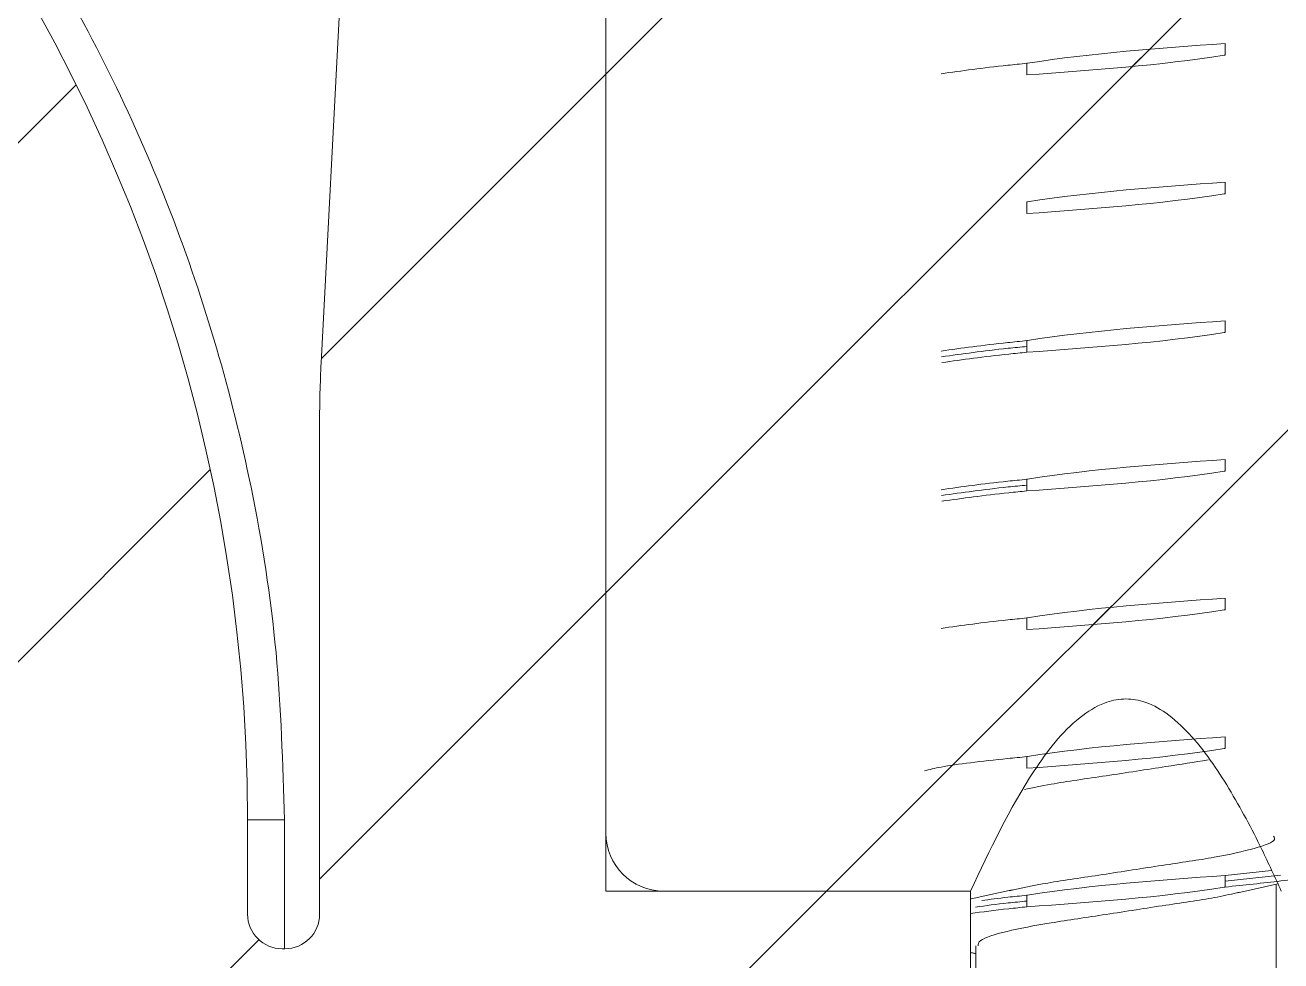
# Model space of a CAD drawing. Extents: x 14808 to 20058, y -13198 to -11680.
# Drawn here: x 15066.47 to 15071.9, y -13051.11 to -13047.06 of the extents above; entities that cross this region are included whole.
import ezdxf

# ---------------------------------------------------------------- set-up
doc = ezdxf.new("R2010")
doc.units = 0
doc.header["$LTSCALE"] = 7
doc.header["$MEASUREMENT"] = 0
doc.layers.get('0').update_dxf_attribs({"color": 2, "linetype": 'CONTINUOUS'})
pattern_1 = [(45, (121.7189, 108.7142), (-0.561266, 0.561266), [])]

# ---------------------------------------------------------------- blocks, each defined once
blk = doc.blocks.new('A$C42703619')
at = {"linetype": 'Continuous', "lineweight": 0}
h = blk.add_hatch(dxfattribs=at)
h.set_pattern_fill('ANSI31', color=2, scale=0.25, style=0)
h.set_pattern_definition(pattern_1)
edge = h.paths.add_edge_path(flags=0)
edge.add_arc((96.075, 7.4229), 0.75, 0, 40.721, ccw=False)
edge.add_line((96.825, 7.4229), (96.825, 6.318))
edge.add_arc((96.775, 6.318), 0.05, 315, 360, ccw=False)
edge.add_line((96.8104, 6.2827), (96.6396, 6.112))
edge.add_arc((96.675, 6.0766), 0.05, 135, 180)
edge.add_line((96.625, 6.0766), (96.625, 5.8973))
edge.add_arc((96.675, 5.8973), 0.05, 180, 270)
edge.add_line((96.675, 5.8473), (96.75, 5.8473))
edge.add_line((96.75, 5.8473), (96.75, 2.9723))
edge.add_arc((96.875, 2.9723), 0.125, 180, 270)
edge.add_line((96.875, 2.8473), (97.539, 2.8473))
edge.add_spline(control_points=[(97.539, 2.8473), (97.5792, 2.9368), (97.6223, 3.0257), (97.6767, 3.1074), (97.7047, 3.1495), (97.7362, 3.1909), (97.7757, 3.2226), (97.7917, 3.2354), (97.8094, 3.2466), (97.8285, 3.254), (97.8416, 3.259), (97.8557, 3.2621), (97.8697, 3.2628), (97.8837, 3.2634), (97.8979, 3.2614), (97.9114, 3.2574), (97.9291, 3.2521), (97.9458, 3.2432), (97.9609, 3.2326), (97.9794, 3.2197), (97.996, 3.2042), (98.0113, 3.1877), (98.0445, 3.1518), (98.0723, 3.1109), (98.0977, 3.069), (98.1235, 3.0263), (98.1468, 2.9821), (98.1688, 2.9374), (98.1834, 2.9076), (98.1974, 2.8776), (98.211, 2.8473)], knot_values=[0.011339, 0.011339, 0.011339, 0.011339, 0.012516, 0.012516, 0.012516, 0.013121, 0.013121, 0.013121, 0.013365, 0.013365, 0.013365, 0.013531, 0.013531, 0.013531, 0.013697, 0.013697, 0.013697, 0.013916, 0.013916, 0.013916, 0.014182, 0.014182, 0.014182, 0.014762, 0.014762, 0.014762, 0.015352, 0.015352, 0.015352, 0.015744, 0.015744, 0.015744, 0.015744], weights=[1, 1, 1, 1, 1, 1, 1, 1, 1, 1, 1, 1, 1, 1, 1, 1, 1, 1, 1, 1, 1, 1, 1, 1, 1, 1, 1, 1, 1, 1, 1], degree=3, periodic=0)
edge.add_line((98.211, 2.8473), (98.875, 2.8473))
edge.add_arc((98.875, 2.9723), 0.125, 270, 360)
edge.add_line((99, 2.9723), (99, 5.8473))
edge.add_line((99, 5.8473), (99.425, 5.8473))
edge.add_arc((99.425, 5.9223), 0.075, 270, 360)
edge.add_line((99.5, 5.9223), (99.5, 8.6121))
edge.add_line((99.5, 8.6121), (99.4615, 8.6206))
edge.add_arc((97.875, 8.9723), 1.625, 347.501, 419.3264)
edge.add_arc((99.0866, 11.015), 0.75, 192.5, 239.3264, ccw=False)
edge.add_line((98.3544, 10.8527), (98.2808, 11.1848))
edge.add_arc((99.013, 11.3471), 0.75, 166.2084, 192.5, ccw=False)
edge.add_arc((97.2527, 11.7792), 1.0625, 346.2084, 397.1243)
edge.add_arc((98.0002, 12.345), 0.125, 37.1243, 87.8735)
edge.add_arc((97.875, 8.9723), 3.5, 87.8735, 92.1937)
edge.add_arc((97.7439, 12.3948), 0.075, 92.1937, 147.5)
edge.add_line((97.6806, 12.4351), (97.6554, 12.3955))
edge.add_arc((97.5922, 12.4358), 0.075, 274.6687, 327.5, ccw=False)
edge.add_arc((97.875, 8.9723), 3.4, 94.6687, 110.3313)
edge.add_arc((96.6676, 12.2308), 0.075, 237.5, 290.3313, ccw=False)
edge.add_line((96.6273, 12.1676), (96.5877, 12.1928))
edge.add_arc((96.5474, 12.1296), 0.075, 57.5, 112.8063)
edge.add_arc((97.875, 8.9723), 3.5, 112.8063, 117.1265)
edge.add_arc((96.3361, 11.9761), 0.125, 117.1265, 167.8757)
edge.add_arc((97.2527, 11.7792), 1.0625, 167.8757, 218.7916)
edge.add_arc((95.84, 10.6437), 0.75, 12.5, 38.7916, ccw=False)
edge.add_line((96.5722, 10.806), (96.6459, 10.4739))
edge.add_arc((95.9136, 10.3116), 0.75, -34.3264, 12.5, ccw=False)
edge.add_arc((97.875, 8.9723), 1.625, 145.6736, 220.721)
edge = h.paths.add_edge_path(flags=0)
edge.add_arc((97.875, 8.9723), 0.5, 0, 360)
h = blk.add_hatch(dxfattribs=at)
h.set_pattern_fill('ANSI31', color=2, scale=0.25, style=0)
h.set_pattern_definition(pattern_1)
edge = h.paths.add_edge_path(flags=0)
edge.add_line((97.539, 2.2223), (97.539, 2.8473))
edge.add_line((97.539, 2.8473), (96.75, 2.8473))
edge.add_line((96.75, 2.8473), (96.75, 5.2223))
edge.add_line((96.75, 5.2223), (96.625, 5.7223))
edge.add_line((96.625, 5.7223), (96.3436, 5.7223))
edge.add_arc((96.3436, 5.5973), 0.125, 90, 177)
edge.add_line((96.2188, 5.6039), (96.1342, 3.9904))
edge.add_arc((98.6308, 3.8595), 2.5, 177, 180)
edge.add_line((96.1308, 3.8595), (96.1308, 2.7973))
edge.add_arc((96.0558, 2.7973), 0.075, 270, 360, ccw=False)
edge.add_line((96.0558, 2.7223), (96.05, 2.7223))
edge.add_arc((96.05, 2.7973), 0.075, 180.0013, 269.9979, ccw=False)
edge.add_line((95.975, 2.7973), (95.975, 3.0007))
edge.add_arc((92.375, 3), 3.6, 0.0109, 80.4069)
edge.add_spline(control_points=[(92.9749, 6.5497), (92.9608, 6.5521), (92.9468, 6.557), (92.9342, 6.5641), (92.922, 6.571), (92.9108, 6.58), (92.9015, 6.5905), (92.8932, 6.6), (92.8862, 6.6108), (92.8811, 6.6223)], knot_values=[0.000004, 0.000004, 0.000004, 0.000004, 0.000177, 0.000177, 0.000177, 0.000345, 0.000345, 0.000345, 0.000496, 0.000496, 0.000496, 0.000496], weights=[1, 1, 1, 1, 1, 1, 1, 1, 1, 1], degree=3, periodic=0)
edge.add_line((92.8811, 6.6223), (92.2681, 6.6223))
edge.add_line((92.2681, 6.6223), (92.2681, 6.2469))
edge.add_spline(control_points=[(92.2681, 6.2469), (92.2681, 6.2201), (92.2726, 6.1929), (92.2811, 6.1675), (92.29, 6.1411), (92.3036, 6.1158), (92.3207, 6.0937), (92.3379, 6.0717), (92.359, 6.0522), (92.3825, 6.0371), (92.4061, 6.0218), (92.4326, 6.0105), (92.4598, 6.0039), (92.4756, 6.0001), (92.4917, 5.9978), (92.5079, 5.9971)], knot_values=[0.000013, 0.000013, 0.000013, 0.000013, 0.000335, 0.000335, 0.000335, 0.00067, 0.00067, 0.00067, 0.001005, 0.001005, 0.001005, 0.001342, 0.001342, 0.001342, 0.001534, 0.001534, 0.001534, 0.001534], weights=[1, 1, 1, 1, 1, 1, 1, 1, 1, 1, 1, 1, 1, 1, 1, 1], degree=3, periodic=0)
edge.add_arc((92.375, 3), 3, 0, 87.4611, ccw=False)
edge.add_spline(control_points=[(95.375, 3), (95.3761, 2.7739), (95.375, 2.5477), (95.375, 2.3216), (95.375, 2.0904), (95.375, 1.8593), (95.375, 1.6282), (95.375, 1.2117), (95.375, 0.7953), (95.375, 0.3788)], knot_values=[0.00006, 0.00006, 0.00006, 0.00006, 0.002774, 0.002774, 0.002774, 0.005547, 0.005547, 0.005547, 0.010544, 0.010544, 0.010544, 0.010544], weights=[1, 1, 1, 1, 1, 1, 1, 1, 1, 1], degree=3, periodic=0)
edge.add_spline(control_points=[(95.375, 0.3788), (95.375, 0.3509), (95.3798, 0.3225), (95.3891, 0.2961), (95.3984, 0.2696), (95.4123, 0.2445), (95.4298, 0.2226), (95.4473, 0.2007), (95.4688, 0.1816), (95.4925, 0.1668), (95.5163, 0.1519), (95.5429, 0.141), (95.5702, 0.1349), (95.5792, 0.1328), (95.5884, 0.1313), (95.5976, 0.1303)], knot_values=[0, 0, 0, 0, 0.000336, 0.000336, 0.000336, 0.000672, 0.000672, 0.000672, 0.001008, 0.001008, 0.001008, 0.001344, 0.001344, 0.001344, 0.001453, 0.001453, 0.001453, 0.001453], weights=[1, 1, 1, 1, 1, 1, 1, 1, 1, 1, 1, 1, 1, 1, 1, 1], degree=3, periodic=0)
edge.add_spline(control_points=[(95.5976, 0.1303), (95.6273, 0.127), (95.6571, 0.1238), (95.6868, 0.1206)], knot_values=[0.00038, 0.00038, 0.00038, 0.00038, 0.000737, 0.000737, 0.000737, 0.000737], weights=[1, 1, 1, 1], degree=3, periodic=0)
edge.add_spline(control_points=[(95.6868, 0.1206), (95.7007, 0.1192), (95.7151, 0.1201), (95.7287, 0.1233), (95.7423, 0.1265), (95.7556, 0.1321), (95.7673, 0.1396), (95.7791, 0.1472), (95.7898, 0.1568), (95.7984, 0.1679), (95.807, 0.1789), (95.8139, 0.1915), (95.8184, 0.2048), (95.8227, 0.2176), (95.825, 0.2314), (95.825, 0.245)], knot_values=[0, 0, 0, 0, 0.000168, 0.000168, 0.000168, 0.000336, 0.000336, 0.000336, 0.000504, 0.000504, 0.000504, 0.000671, 0.000671, 0.000671, 0.000834, 0.000834, 0.000834, 0.000834], weights=[1, 1, 1, 1, 1, 1, 1, 1, 1, 1, 1, 1, 1, 1, 1, 1], degree=3, periodic=0)
edge.add_line((95.825, 0.245), (95.825, 0.3766))
edge.add_spline(control_points=[(95.825, 0.3766), (95.825, 0.4541), (95.825, 0.5316), (95.825, 0.6091)], knot_values=[0.000153, 0.000153, 0.000153, 0.000153, 0.001083, 0.001083, 0.001083, 0.001083], weights=[1, 1, 1, 1], degree=3, periodic=0)
edge.add_spline(control_points=[(95.825, 0.6091), (95.8567, 0.6059), (95.8884, 0.6027), (95.9202, 0.5996)], knot_values=[0.000327, 0.000327, 0.000327, 0.000327, 0.000708, 0.000708, 0.000708, 0.000708], weights=[1, 1, 1, 1], degree=3, periodic=0)
edge.add_spline(control_points=[(95.9202, 0.5996), (95.9257, 0.5991), (95.9315, 0.5995), (95.9369, 0.6008), (95.9423, 0.6022), (95.9476, 0.6045), (95.9523, 0.6075), (95.957, 0.6106), (95.9612, 0.6145), (95.9646, 0.6189), (95.968, 0.6234), (95.9707, 0.6284), (95.9725, 0.6338), (95.9741, 0.6388), (95.975, 0.6441), (95.975, 0.6494)], knot_values=[0, 0, 0, 0, 0.000067, 0.000067, 0.000067, 0.000134, 0.000134, 0.000134, 0.000201, 0.000201, 0.000201, 0.000269, 0.000269, 0.000269, 0.000332, 0.000332, 0.000332, 0.000332], weights=[1, 1, 1, 1, 1, 1, 1, 1, 1, 1, 1, 1, 1, 1, 1, 1], degree=3, periodic=0)
edge.add_line((95.975, 0.6494), (95.975, 1.9723))
edge.add_arc((96.225, 1.9723), 0.25, 90, 180, ccw=False)
edge.add_line((96.225, 2.2223), (97.5389, 2.2223))
h = blk.add_hatch(dxfattribs=at)
h.set_pattern_fill('ANSI31', scale=0.25, style=0)
h.set_pattern_definition(pattern_1)
edge = h.paths.add_edge_path(flags=0)
edge.add_spline(control_points=[(97.6607, 4.6255), (97.6607, 4.6245), (97.6607, 4.6235), (97.6607, 4.6224), (97.6607, 4.6208), (97.6607, 4.6193), (97.6607, 4.6177), (97.6607, 4.6161), (97.6607, 4.6146), (97.6607, 4.613)], knot_values=[0, 0, 0, 0, 0.000013, 0.000013, 0.000013, 0.000031, 0.000031, 0.000031, 0.00005, 0.00005, 0.00005, 0.00005], weights=[1, 1, 1, 1, 1, 1, 1, 1, 1, 1], degree=3, periodic=0)
edge.add_spline(control_points=[(97.6607, 4.613), (97.8037, 4.6138), (97.9463, 4.6334), (98.0875, 4.6556), (98.0881, 4.6557), (98.0887, 4.6558), (98.0893, 4.6559)], knot_values=[0, 0, 0, 0, 0.001716, 0.001716, 0.001716, 0.001723, 0.001723, 0.001723, 0.001723], weights=[1, 1, 1, 1, 1, 1, 1], degree=3, periodic=0)
edge.add_spline(control_points=[(98.0893, 4.6559), (98.0893, 4.6569), (98.0893, 4.658), (98.0893, 4.659), (98.0893, 4.6606), (98.0893, 4.6622), (98.0893, 4.6637), (98.0893, 4.6653), (98.0893, 4.6669), (98.0893, 4.6684)], knot_values=[0, 0, 0, 0, 0.000013, 0.000013, 0.000013, 0.000031, 0.000031, 0.000031, 0.00005, 0.00005, 0.00005, 0.00005], weights=[1, 1, 1, 1, 1, 1, 1, 1, 1, 1], degree=3, periodic=0)
edge.add_spline(control_points=[(98.0893, 4.6684), (98.0893, 4.6695), (98.0893, 4.6705), (98.0893, 4.6716), (98.0893, 4.6732), (98.0893, 4.6747), (98.0893, 4.6763), (98.0893, 4.6779), (98.0893, 4.6794), (98.0893, 4.681)], knot_values=[0, 0, 0, 0, 0.000013, 0.000013, 0.000013, 0.000031, 0.000031, 0.000031, 0.00005, 0.00005, 0.00005, 0.00005], weights=[1, 1, 1, 1, 1, 1, 1, 1, 1, 1], degree=3, periodic=0)
edge.add_spline(control_points=[(98.0893, 4.681), (97.9462, 4.6803), (97.8035, 4.6607), (97.6622, 4.6383), (97.6617, 4.6383), (97.6612, 4.6382), (97.6607, 4.6381)], knot_values=[0, 0, 0, 0, 0.001717, 0.001717, 0.001717, 0.001723, 0.001723, 0.001723, 0.001723], weights=[1, 1, 1, 1, 1, 1, 1], degree=3, periodic=0)
edge.add_spline(control_points=[(97.6607, 4.6381), (97.6607, 4.6371), (97.6607, 4.636), (97.6607, 4.635), (97.6607, 4.6334), (97.6607, 4.6318), (97.6607, 4.6303), (97.6607, 4.6287), (97.6607, 4.6271), (97.6607, 4.6255)], knot_values=[0, 0, 0, 0, 0.000013, 0.000013, 0.000013, 0.000031, 0.000031, 0.000031, 0.00005, 0.00005, 0.00005, 0.00005], weights=[1, 1, 1, 1, 1, 1, 1, 1, 1, 1], degree=3, periodic=0)
h = blk.add_hatch(dxfattribs=at)
h.set_pattern_fill('ANSI31', scale=0.25, style=0)
h.set_pattern_definition(pattern_1)
edge = h.paths.add_edge_path(flags=0)
edge.add_spline(control_points=[(97.6607, 4.3255), (97.6607, 4.3245), (97.6607, 4.3235), (97.6607, 4.3224), (97.6607, 4.3208), (97.6607, 4.3193), (97.6607, 4.3177), (97.6607, 4.3161), (97.6607, 4.3146), (97.6607, 4.313)], knot_values=[0, 0, 0, 0, 0.000013, 0.000013, 0.000013, 0.000031, 0.000031, 0.000031, 0.00005, 0.00005, 0.00005, 0.00005], weights=[1, 1, 1, 1, 1, 1, 1, 1, 1, 1], degree=3, periodic=0)
edge.add_spline(control_points=[(97.6607, 4.313), (97.8037, 4.3138), (97.9463, 4.3334), (98.0875, 4.3556), (98.0881, 4.3557), (98.0887, 4.3558), (98.0893, 4.3559)], knot_values=[0, 0, 0, 0, 0.001716, 0.001716, 0.001716, 0.001723, 0.001723, 0.001723, 0.001723], weights=[1, 1, 1, 1, 1, 1, 1], degree=3, periodic=0)
edge.add_spline(control_points=[(98.0893, 4.3559), (98.0893, 4.3569), (98.0893, 4.358), (98.0893, 4.359), (98.0893, 4.3606), (98.0893, 4.3622), (98.0893, 4.3637), (98.0893, 4.3653), (98.0893, 4.3669), (98.0893, 4.3684)], knot_values=[0, 0, 0, 0, 0.000013, 0.000013, 0.000013, 0.000031, 0.000031, 0.000031, 0.00005, 0.00005, 0.00005, 0.00005], weights=[1, 1, 1, 1, 1, 1, 1, 1, 1, 1], degree=3, periodic=0)
edge.add_spline(control_points=[(98.0893, 4.3684), (98.0893, 4.3695), (98.0893, 4.3705), (98.0893, 4.3716), (98.0893, 4.3732), (98.0893, 4.3747), (98.0893, 4.3763), (98.0893, 4.3779), (98.0893, 4.3794), (98.0893, 4.381)], knot_values=[0, 0, 0, 0, 0.000013, 0.000013, 0.000013, 0.000031, 0.000031, 0.000031, 0.00005, 0.00005, 0.00005, 0.00005], weights=[1, 1, 1, 1, 1, 1, 1, 1, 1, 1], degree=3, periodic=0)
edge.add_spline(control_points=[(98.0893, 4.381), (97.9462, 4.3803), (97.8035, 4.3607), (97.6622, 4.3383), (97.6617, 4.3383), (97.6612, 4.3382), (97.6607, 4.3381)], knot_values=[0, 0, 0, 0, 0.001717, 0.001717, 0.001717, 0.001723, 0.001723, 0.001723, 0.001723], weights=[1, 1, 1, 1, 1, 1, 1], degree=3, periodic=0)
edge.add_spline(control_points=[(97.6607, 4.3381), (97.6607, 4.3371), (97.6607, 4.336), (97.6607, 4.335), (97.6607, 4.3334), (97.6607, 4.3318), (97.6607, 4.3303), (97.6607, 4.3287), (97.6607, 4.3271), (97.6607, 4.3255)], knot_values=[0, 0, 0, 0, 0.000013, 0.000013, 0.000013, 0.000031, 0.000031, 0.000031, 0.00005, 0.00005, 0.00005, 0.00005], weights=[1, 1, 1, 1, 1, 1, 1, 1, 1, 1], degree=3, periodic=0)
h = blk.add_hatch(dxfattribs=at)
h.set_pattern_fill('ANSI31', scale=0.25, style=0)
h.set_pattern_definition(pattern_1)
edge = h.paths.add_edge_path(flags=0)
edge.add_spline(control_points=[(97.6607, 4.0255), (97.6607, 4.0245), (97.6607, 4.0235), (97.6607, 4.0224), (97.6607, 4.0208), (97.6607, 4.0193), (97.6607, 4.0177), (97.6607, 4.0161), (97.6607, 4.0146), (97.6607, 4.013)], knot_values=[0, 0, 0, 0, 0.000013, 0.000013, 0.000013, 0.000031, 0.000031, 0.000031, 0.00005, 0.00005, 0.00005, 0.00005], weights=[1, 1, 1, 1, 1, 1, 1, 1, 1, 1], degree=3, periodic=0)
edge.add_spline(control_points=[(97.6607, 4.013), (97.8037, 4.0138), (97.9463, 4.0334), (98.0875, 4.0556), (98.0881, 4.0557), (98.0887, 4.0558), (98.0893, 4.0559)], knot_values=[0, 0, 0, 0, 0.001716, 0.001716, 0.001716, 0.001723, 0.001723, 0.001723, 0.001723], weights=[1, 1, 1, 1, 1, 1, 1], degree=3, periodic=0)
edge.add_spline(control_points=[(98.0893, 4.0559), (98.0893, 4.0569), (98.0893, 4.058), (98.0893, 4.059), (98.0893, 4.0606), (98.0893, 4.0622), (98.0893, 4.0637), (98.0893, 4.0653), (98.0893, 4.0669), (98.0893, 4.0684)], knot_values=[0, 0, 0, 0, 0.000013, 0.000013, 0.000013, 0.000031, 0.000031, 0.000031, 0.00005, 0.00005, 0.00005, 0.00005], weights=[1, 1, 1, 1, 1, 1, 1, 1, 1, 1], degree=3, periodic=0)
edge.add_spline(control_points=[(98.0893, 4.0684), (98.0893, 4.0695), (98.0893, 4.0705), (98.0893, 4.0716), (98.0893, 4.0732), (98.0893, 4.0747), (98.0893, 4.0763), (98.0893, 4.0779), (98.0893, 4.0794), (98.0893, 4.081)], knot_values=[0, 0, 0, 0, 0.000013, 0.000013, 0.000013, 0.000031, 0.000031, 0.000031, 0.00005, 0.00005, 0.00005, 0.00005], weights=[1, 1, 1, 1, 1, 1, 1, 1, 1, 1], degree=3, periodic=0)
edge.add_spline(control_points=[(98.0893, 4.081), (97.9462, 4.0803), (97.8035, 4.0607), (97.6622, 4.0383), (97.6617, 4.0383), (97.6612, 4.0382), (97.6607, 4.0381)], knot_values=[0, 0, 0, 0, 0.001717, 0.001717, 0.001717, 0.001723, 0.001723, 0.001723, 0.001723], weights=[1, 1, 1, 1, 1, 1, 1], degree=3, periodic=0)
edge.add_spline(control_points=[(97.6607, 4.0381), (97.6607, 4.0371), (97.6607, 4.036), (97.6607, 4.035), (97.6607, 4.0334), (97.6607, 4.0318), (97.6607, 4.0303), (97.6607, 4.0287), (97.6607, 4.0271), (97.6607, 4.0255)], knot_values=[0, 0, 0, 0, 0.000013, 0.000013, 0.000013, 0.000031, 0.000031, 0.000031, 0.00005, 0.00005, 0.00005, 0.00005], weights=[1, 1, 1, 1, 1, 1, 1, 1, 1, 1], degree=3, periodic=0)
h = blk.add_hatch(dxfattribs=at)
h.set_pattern_fill('ANSI31', scale=0.25, style=0)
h.set_pattern_definition(pattern_1)
edge = h.paths.add_edge_path(flags=0)
edge.add_spline(control_points=[(97.6607, 3.7255), (97.6607, 3.7245), (97.6607, 3.7235), (97.6607, 3.7224), (97.6607, 3.7208), (97.6607, 3.7193), (97.6607, 3.7177), (97.6607, 3.7161), (97.6607, 3.7146), (97.6607, 3.713)], knot_values=[0, 0, 0, 0, 0.000013, 0.000013, 0.000013, 0.000031, 0.000031, 0.000031, 0.00005, 0.00005, 0.00005, 0.00005], weights=[1, 1, 1, 1, 1, 1, 1, 1, 1, 1], degree=3, periodic=0)
edge.add_spline(control_points=[(97.6607, 3.713), (97.8037, 3.7138), (97.9463, 3.7334), (98.0875, 3.7556), (98.0881, 3.7557), (98.0887, 3.7558), (98.0893, 3.7559)], knot_values=[0, 0, 0, 0, 0.001716, 0.001716, 0.001716, 0.001723, 0.001723, 0.001723, 0.001723], weights=[1, 1, 1, 1, 1, 1, 1], degree=3, periodic=0)
edge.add_spline(control_points=[(98.0893, 3.7559), (98.0893, 3.7569), (98.0893, 3.758), (98.0893, 3.759), (98.0893, 3.7606), (98.0893, 3.7622), (98.0893, 3.7637), (98.0893, 3.7653), (98.0893, 3.7669), (98.0893, 3.7684)], knot_values=[0, 0, 0, 0, 0.000013, 0.000013, 0.000013, 0.000031, 0.000031, 0.000031, 0.00005, 0.00005, 0.00005, 0.00005], weights=[1, 1, 1, 1, 1, 1, 1, 1, 1, 1], degree=3, periodic=0)
edge.add_spline(control_points=[(98.0893, 3.7684), (98.0893, 3.7695), (98.0893, 3.7705), (98.0893, 3.7716), (98.0893, 3.7732), (98.0893, 3.7747), (98.0893, 3.7763), (98.0893, 3.7779), (98.0893, 3.7794), (98.0893, 3.781)], knot_values=[0, 0, 0, 0, 0.000013, 0.000013, 0.000013, 0.000031, 0.000031, 0.000031, 0.00005, 0.00005, 0.00005, 0.00005], weights=[1, 1, 1, 1, 1, 1, 1, 1, 1, 1], degree=3, periodic=0)
edge.add_spline(control_points=[(98.0893, 3.781), (97.9462, 3.7803), (97.8035, 3.7607), (97.6622, 3.7383), (97.6617, 3.7383), (97.6612, 3.7382), (97.6607, 3.7381)], knot_values=[0, 0, 0, 0, 0.001717, 0.001717, 0.001717, 0.001723, 0.001723, 0.001723, 0.001723], weights=[1, 1, 1, 1, 1, 1, 1], degree=3, periodic=0)
edge.add_spline(control_points=[(97.6607, 3.7381), (97.6607, 3.7371), (97.6607, 3.736), (97.6607, 3.735), (97.6607, 3.7334), (97.6607, 3.7318), (97.6607, 3.7303), (97.6607, 3.7287), (97.6607, 3.7271), (97.6607, 3.7255)], knot_values=[0, 0, 0, 0, 0.000013, 0.000013, 0.000013, 0.000031, 0.000031, 0.000031, 0.00005, 0.00005, 0.00005, 0.00005], weights=[1, 1, 1, 1, 1, 1, 1, 1, 1, 1], degree=3, periodic=0)
h = blk.add_hatch(dxfattribs=at)
h.set_pattern_fill('ANSI31', scale=0.25, style=0)
h.set_pattern_definition(pattern_1)
edge = h.paths.add_edge_path(flags=0)
edge.add_spline(control_points=[(97.6607, 3.4255), (97.6607, 3.4245), (97.6607, 3.4235), (97.6607, 3.4224), (97.6607, 3.4208), (97.6607, 3.4193), (97.6607, 3.4177), (97.6607, 3.4161), (97.6607, 3.4146), (97.6607, 3.413)], knot_values=[0, 0, 0, 0, 0.000013, 0.000013, 0.000013, 0.000031, 0.000031, 0.000031, 0.00005, 0.00005, 0.00005, 0.00005], weights=[1, 1, 1, 1, 1, 1, 1, 1, 1, 1], degree=3, periodic=0)
edge.add_spline(control_points=[(97.6607, 3.413), (97.8037, 3.4138), (97.9463, 3.4334), (98.0875, 3.4556), (98.0881, 3.4557), (98.0887, 3.4558), (98.0893, 3.4559)], knot_values=[0, 0, 0, 0, 0.001716, 0.001716, 0.001716, 0.001723, 0.001723, 0.001723, 0.001723], weights=[1, 1, 1, 1, 1, 1, 1], degree=3, periodic=0)
edge.add_spline(control_points=[(98.0893, 3.4559), (98.0893, 3.4569), (98.0893, 3.458), (98.0893, 3.459), (98.0893, 3.4606), (98.0893, 3.4622), (98.0893, 3.4637), (98.0893, 3.4653), (98.0893, 3.4669), (98.0893, 3.4684)], knot_values=[0, 0, 0, 0, 0.000013, 0.000013, 0.000013, 0.000031, 0.000031, 0.000031, 0.00005, 0.00005, 0.00005, 0.00005], weights=[1, 1, 1, 1, 1, 1, 1, 1, 1, 1], degree=3, periodic=0)
edge.add_spline(control_points=[(98.0893, 3.4684), (98.0893, 3.4695), (98.0893, 3.4705), (98.0893, 3.4716), (98.0893, 3.4732), (98.0893, 3.4747), (98.0893, 3.4763), (98.0893, 3.4779), (98.0893, 3.4794), (98.0893, 3.481)], knot_values=[0, 0, 0, 0, 0.000013, 0.000013, 0.000013, 0.000031, 0.000031, 0.000031, 0.00005, 0.00005, 0.00005, 0.00005], weights=[1, 1, 1, 1, 1, 1, 1, 1, 1, 1], degree=3, periodic=0)
edge.add_spline(control_points=[(98.0893, 3.481), (97.9462, 3.4803), (97.8035, 3.4607), (97.6622, 3.4383), (97.6617, 3.4383), (97.6612, 3.4382), (97.6607, 3.4381)], knot_values=[0, 0, 0, 0, 0.001717, 0.001717, 0.001717, 0.001723, 0.001723, 0.001723, 0.001723], weights=[1, 1, 1, 1, 1, 1, 1], degree=3, periodic=0)
edge.add_spline(control_points=[(97.6607, 3.4381), (97.6607, 3.4371), (97.6607, 3.436), (97.6607, 3.435), (97.6607, 3.4334), (97.6607, 3.4318), (97.6607, 3.4303), (97.6607, 3.4287), (97.6607, 3.4271), (97.6607, 3.4255)], knot_values=[0, 0, 0, 0, 0.000013, 0.000013, 0.000013, 0.000031, 0.000031, 0.000031, 0.00005, 0.00005, 0.00005, 0.00005], weights=[1, 1, 1, 1, 1, 1, 1, 1, 1, 1], degree=3, periodic=0)
h = blk.add_hatch(dxfattribs=at)
h.set_pattern_fill('ANSI31', scale=0.25, style=0)
h.set_pattern_definition(pattern_1)
edge = h.paths.add_edge_path(flags=0)
edge.add_spline(control_points=[(97.6607, 3.1255), (97.6607, 3.1245), (97.6607, 3.1235), (97.6607, 3.1224), (97.6607, 3.1208), (97.6607, 3.1193), (97.6607, 3.1177), (97.6607, 3.1161), (97.6607, 3.1146), (97.6607, 3.113)], knot_values=[0, 0, 0, 0, 0.000013, 0.000013, 0.000013, 0.000031, 0.000031, 0.000031, 0.00005, 0.00005, 0.00005, 0.00005], weights=[1, 1, 1, 1, 1, 1, 1, 1, 1, 1], degree=3, periodic=0)
edge.add_spline(control_points=[(97.6607, 3.113), (97.8037, 3.1138), (97.9463, 3.1334), (98.0875, 3.1556), (98.0881, 3.1557), (98.0887, 3.1558), (98.0893, 3.1559)], knot_values=[0, 0, 0, 0, 0.001716, 0.001716, 0.001716, 0.001723, 0.001723, 0.001723, 0.001723], weights=[1, 1, 1, 1, 1, 1, 1], degree=3, periodic=0)
edge.add_spline(control_points=[(98.0893, 3.1559), (98.0893, 3.1569), (98.0893, 3.158), (98.0893, 3.159), (98.0893, 3.1606), (98.0893, 3.1622), (98.0893, 3.1637), (98.0893, 3.1653), (98.0893, 3.1669), (98.0893, 3.1684)], knot_values=[0, 0, 0, 0, 0.000013, 0.000013, 0.000013, 0.000031, 0.000031, 0.000031, 0.00005, 0.00005, 0.00005, 0.00005], weights=[1, 1, 1, 1, 1, 1, 1, 1, 1, 1], degree=3, periodic=0)
edge.add_spline(control_points=[(98.0893, 3.1684), (98.0893, 3.1695), (98.0893, 3.1705), (98.0893, 3.1716), (98.0893, 3.1732), (98.0893, 3.1747), (98.0893, 3.1763), (98.0893, 3.1779), (98.0893, 3.1794), (98.0893, 3.181)], knot_values=[0, 0, 0, 0, 0.000013, 0.000013, 0.000013, 0.000031, 0.000031, 0.000031, 0.00005, 0.00005, 0.00005, 0.00005], weights=[1, 1, 1, 1, 1, 1, 1, 1, 1, 1], degree=3, periodic=0)
edge.add_spline(control_points=[(98.0893, 3.181), (97.9462, 3.1803), (97.8035, 3.1607), (97.6622, 3.1383), (97.6617, 3.1383), (97.6612, 3.1382), (97.6607, 3.1381)], knot_values=[0, 0, 0, 0, 0.001717, 0.001717, 0.001717, 0.001723, 0.001723, 0.001723, 0.001723], weights=[1, 1, 1, 1, 1, 1, 1], degree=3, periodic=0)
edge.add_spline(control_points=[(97.6607, 3.1381), (97.6607, 3.1371), (97.6607, 3.136), (97.6607, 3.135), (97.6607, 3.1334), (97.6607, 3.1318), (97.6607, 3.1303), (97.6607, 3.1287), (97.6607, 3.1271), (97.6607, 3.1255)], knot_values=[0, 0, 0, 0, 0.000013, 0.000013, 0.000013, 0.000031, 0.000031, 0.000031, 0.00005, 0.00005, 0.00005, 0.00005], weights=[1, 1, 1, 1, 1, 1, 1, 1, 1, 1], degree=3, periodic=0)
h = blk.add_hatch(dxfattribs=at)
h.set_pattern_fill('ANSI31', scale=0.25, style=0)
h.set_pattern_definition(pattern_1)
edge = h.paths.add_edge_path(flags=0)
edge.add_spline(control_points=[(97.6607, 2.8255), (97.6607, 2.8245), (97.6607, 2.8235), (97.6607, 2.8224), (97.6607, 2.8208), (97.6607, 2.8193), (97.6607, 2.8177), (97.6607, 2.8161), (97.6607, 2.8146), (97.6607, 2.813)], knot_values=[0, 0, 0, 0, 0.000013, 0.000013, 0.000013, 0.000031, 0.000031, 0.000031, 0.00005, 0.00005, 0.00005, 0.00005], weights=[1, 1, 1, 1, 1, 1, 1, 1, 1, 1], degree=3, periodic=0)
edge.add_spline(control_points=[(97.6607, 2.813), (97.8037, 2.8138), (97.9463, 2.8334), (98.0875, 2.8556), (98.0881, 2.8557), (98.0887, 2.8558), (98.0893, 2.8559)], knot_values=[0, 0, 0, 0, 0.001716, 0.001716, 0.001716, 0.001723, 0.001723, 0.001723, 0.001723], weights=[1, 1, 1, 1, 1, 1, 1], degree=3, periodic=0)
edge.add_spline(control_points=[(98.0893, 2.8559), (98.0893, 2.8569), (98.0893, 2.858), (98.0893, 2.859), (98.0893, 2.8606), (98.0893, 2.8622), (98.0893, 2.8637), (98.0893, 2.8653), (98.0893, 2.8669), (98.0893, 2.8684)], knot_values=[0, 0, 0, 0, 0.000013, 0.000013, 0.000013, 0.000031, 0.000031, 0.000031, 0.00005, 0.00005, 0.00005, 0.00005], weights=[1, 1, 1, 1, 1, 1, 1, 1, 1, 1], degree=3, periodic=0)
edge.add_spline(control_points=[(98.0893, 2.8684), (98.0893, 2.8695), (98.0893, 2.8705), (98.0893, 2.8716), (98.0893, 2.8732), (98.0893, 2.8747), (98.0893, 2.8763), (98.0893, 2.8779), (98.0893, 2.8794), (98.0893, 2.881)], knot_values=[0, 0, 0, 0, 0.000013, 0.000013, 0.000013, 0.000031, 0.000031, 0.000031, 0.00005, 0.00005, 0.00005, 0.00005], weights=[1, 1, 1, 1, 1, 1, 1, 1, 1, 1], degree=3, periodic=0)
edge.add_spline(control_points=[(98.0893, 2.881), (97.9462, 2.8803), (97.8035, 2.8607), (97.6622, 2.8383), (97.6617, 2.8383), (97.6612, 2.8382), (97.6607, 2.8381)], knot_values=[0, 0, 0, 0, 0.001717, 0.001717, 0.001717, 0.001723, 0.001723, 0.001723, 0.001723], weights=[1, 1, 1, 1, 1, 1, 1], degree=3, periodic=0)
edge.add_spline(control_points=[(97.6607, 2.8381), (97.6607, 2.8371), (97.6607, 2.836), (97.6607, 2.835), (97.6607, 2.8334), (97.6607, 2.8318), (97.6607, 2.8303), (97.6607, 2.8287), (97.6607, 2.8271), (97.6607, 2.8255)], knot_values=[0, 0, 0, 0, 0.000013, 0.000013, 0.000013, 0.000031, 0.000031, 0.000031, 0.00005, 0.00005, 0.00005, 0.00005], weights=[1, 1, 1, 1, 1, 1, 1, 1, 1, 1], degree=3, periodic=0)
at = {"color": 7, "linetype": 'Continuous', "lineweight": 15}
for p, q in [((96.75, 5.8473), (96.75, 2.9723)), ((96.2188, 5.6039), (96.1342, 3.9904)), ((96.75, 5.2223), (96.75, 2.8473)), ((96.1308, 3.8595), (96.1308, 2.7973)), ((95.975, 3.0007), (95.975, 2.7973)), ((98.19, 2.892), (98.0893, 2.881)), ((98.1171, 2.8431), (98.2038, 2.8626)), ((98.2, 2.6657), (98.2, 2.8618)), ((97.5389, 2.8473), (96.75, 2.8473)), ((96.875, 2.8473), (97.539, 2.8473)), ((97.539, 2.8473), (97.539, 2.2223)), ((97.6286, 2.85), (97.5405, 2.8301)), ((96.0558, 2.7223), (96.05, 2.7223)), ((97.55, 2.7284), (97.55, 2.5323))]:
    blk.add_line(p, q, dxfattribs=at)
at = {"color": 8, "linetype": 'Continuous', "lineweight": 15}
for p, q in [((95.975, 2.7973), (95.975, 3.0014)), ((96.0547, 2.7223), (96.0547, 3.0014)), ((98.2093, 2.8816), (98.0893, 2.8684))]:
    blk.add_line(p, q, dxfattribs=at)
at = {"color": 7, "linetype": 'Continuous', "lineweight": 15}
for centre, radius, start, end in [((92.375, 3), 3.6, 0.0109, 80.4069), ((98.6308, 3.8595), 2.5, 177, 180), ((96.875, 2.9723), 0.125, 180, 270), ((96.05, 2.7973), 0.075, 180.0013, 269.9979), ((96.0558, 2.7973), 0.075, 270, 0)]:
    blk.add_arc(centre, radius, start, end, dxfattribs=at)
for points, knots in [([(96.0547, 3.0014), (96.0512, 3.1223), (96.0441, 3.364), (95.9745, 3.8086), (95.8232, 4.3276), (95.5477, 4.8883), (95.1898, 5.3853), (94.7733, 5.8025), (94.3385, 6.1225), (93.9107, 6.3579), (93.6721, 6.4501), (93.5498, 6.4973)], [0, 0, 0, 0, 0.0685485, 0.1370536, 0.2551737, 0.3756538, 0.4968892, 0.6188708, 0.7455601, 0.8696288, 1, 1, 1, 1]), ([(98.0893, 4.681), (97.9464, 4.6708), (97.803, 4.6606), (97.6612, 4.6382), (97.6607, 4.6381)], [0, 0, 0, 0, 0.996402, 1, 1, 1, 1]), ([(98.0893, 4.6684), (98.0893, 4.6695), (98.0893, 4.6721), (98.0893, 4.6763), (98.0893, 4.6794), (98.0893, 4.681)], [0, 0, 0, 0, 0.25, 0.625, 1, 1, 1, 1]), ([(97.6607, 4.613), (97.8035, 4.6232), (97.9469, 4.6335), (98.0887, 4.6558), (98.0893, 4.6559)], [0, 0, 0, 0, 0.995812, 1, 1, 1, 1]), ([(98.0893, 4.6559), (98.0893, 4.6569), (98.0893, 4.6596), (98.0893, 4.6637), (98.0893, 4.6669), (98.0893, 4.6684)], [0, 0, 0, 0, 0.25, 0.625, 1, 1, 1, 1]), ([(97.6607, 4.6381), (97.6468, 4.6367), (97.575, 4.6296), (97.5199, 4.6219), (97.4756, 4.6156)], [0, 0, 0, 0, 0.1944182, 1, 1, 1, 1]), ([(97.6607, 4.6381), (97.6607, 4.6371), (97.6607, 4.6344), (97.6607, 4.6303), (97.6607, 4.6271), (97.6607, 4.6255)], [0, 0, 0, 0, 0.25, 0.625, 1, 1, 1, 1]), ([(97.6607, 4.6255), (97.6607, 4.6245), (97.6607, 4.6219), (97.6607, 4.6177), (97.6607, 4.6146), (97.6607, 4.613)], [0, 0, 0, 0, 0.25, 0.625, 1, 1, 1, 1]), ([(98.0893, 4.381), (97.9464, 4.3708), (97.803, 4.3606), (97.6612, 4.3382), (97.6607, 4.3381)], [0, 0, 0, 0, 0.996402, 1, 1, 1, 1]), ([(98.0893, 4.3684), (98.0893, 4.3695), (98.0893, 4.3721), (98.0893, 4.3763), (98.0893, 4.3794), (98.0893, 4.381)], [0, 0, 0, 0, 0.25, 0.625, 1, 1, 1, 1]), ([(97.6607, 4.313), (97.8035, 4.3232), (97.9469, 4.3335), (98.0887, 4.3558), (98.0893, 4.3559)], [0, 0, 0, 0, 0.9958118, 1, 1, 1, 1]), ([(98.0893, 4.3559), (98.0893, 4.3569), (98.0893, 4.3596), (98.0893, 4.3637), (98.0893, 4.3669), (98.0893, 4.3684)], [0, 0, 0, 0, 0.25, 0.625, 1, 1, 1, 1]), ([(97.6607, 4.3381), (97.6607, 4.3371), (97.6607, 4.3344), (97.6607, 4.3303), (97.6607, 4.3271), (97.6607, 4.3255)], [0, 0, 0, 0, 0.25, 0.625, 1, 1, 1, 1]), ([(97.6607, 4.3255), (97.6607, 4.3245), (97.6607, 4.3219), (97.6607, 4.3177), (97.6607, 4.3146), (97.6607, 4.313)], [0, 0, 0, 0, 0.25, 0.625, 1, 1, 1, 1]), ([(98.0893, 4.081), (97.9464, 4.0708), (97.803, 4.0606), (97.6612, 4.0382), (97.6607, 4.0381)], [0, 0, 0, 0, 0.996402, 1, 1, 1, 1]), ([(98.0893, 4.0684), (98.0893, 4.0695), (98.0893, 4.0721), (98.0893, 4.0763), (98.0893, 4.0794), (98.0893, 4.081)], [0, 0, 0, 0, 0.25, 0.625, 1, 1, 1, 1]), ([(97.6607, 4.013), (97.8035, 4.0232), (97.9469, 4.0335), (98.0887, 4.0558), (98.0893, 4.0559)], [0, 0, 0, 0, 0.9958118, 1, 1, 1, 1]), ([(98.0893, 4.0559), (98.0893, 4.0569), (98.0893, 4.0596), (98.0893, 4.0637), (98.0893, 4.0669), (98.0893, 4.0684)], [0, 0, 0, 0, 0.25, 0.625, 1, 1, 1, 1]), ([(97.6607, 4.0381), (97.6468, 4.0367), (97.575, 4.0296), (97.5199, 4.0219), (97.4756, 4.0156)], [0, 0, 0, 0, 0.194418, 1, 1, 1, 1]), ([(97.6607, 4.0381), (97.6607, 4.0371), (97.6607, 4.0344), (97.6607, 4.0303), (97.6607, 4.0271), (97.6607, 4.0255)], [0, 0, 0, 0, 0.25, 0.625, 1, 1, 1, 1]), ([(97.6607, 4.0255), (97.6607, 4.0245), (97.6607, 4.0219), (97.6607, 4.0177), (97.6607, 4.0146), (97.6607, 4.013)], [0, 0, 0, 0, 0.25, 0.625, 1, 1, 1, 1]), ([(97.6607, 4.013), (97.6475, 4.0117), (97.5764, 4.0047), (97.5216, 3.997), (97.477, 3.9907)], [0, 0, 0, 0, 0.1863756, 1, 1, 1, 1]), ([(98.0893, 3.781), (97.9464, 3.7708), (97.803, 3.7606), (97.6612, 3.7382), (97.6607, 3.7381)], [0, 0, 0, 0, 0.996402, 1, 1, 1, 1]), ([(98.0893, 3.7684), (98.0893, 3.7695), (98.0893, 3.7721), (98.0893, 3.7763), (98.0893, 3.7794), (98.0893, 3.781)], [0, 0, 0, 0, 0.25, 0.625, 1, 1, 1, 1]), ([(97.6607, 3.713), (97.8035, 3.7232), (97.9469, 3.7335), (98.0887, 3.7558), (98.0893, 3.7559)], [0, 0, 0, 0, 0.995812, 1, 1, 1, 1]), ([(98.0893, 3.7559), (98.0893, 3.7569), (98.0893, 3.7596), (98.0893, 3.7637), (98.0893, 3.7669), (98.0893, 3.7684)], [0, 0, 0, 0, 0.25, 0.625, 1, 1, 1, 1]), ([(97.6607, 3.7381), (97.6468, 3.7367), (97.575, 3.7296), (97.5199, 3.7219), (97.4756, 3.7156)], [0, 0, 0, 0, 0.1944182, 1, 1, 1, 1]), ([(97.6607, 3.7381), (97.6607, 3.7371), (97.6607, 3.7344), (97.6607, 3.7303), (97.6607, 3.7271), (97.6607, 3.7255)], [0, 0, 0, 0, 0.25, 0.625, 1, 1, 1, 1]), ([(97.6607, 3.7255), (97.6607, 3.7245), (97.6607, 3.7219), (97.6607, 3.7177), (97.6607, 3.7146), (97.6607, 3.713)], [0, 0, 0, 0, 0.25, 0.625, 1, 1, 1, 1]), ([(97.6607, 3.713), (97.6475, 3.7117), (97.5764, 3.7047), (97.5216, 3.697), (97.477, 3.6907)], [0, 0, 0, 0, 0.186376, 1, 1, 1, 1]), ([(98.0893, 3.481), (97.9464, 3.4708), (97.803, 3.4606), (97.6612, 3.4382), (97.6607, 3.4381)], [0, 0, 0, 0, 0.9964022, 1, 1, 1, 1]), ([(98.0893, 3.4684), (98.0893, 3.4695), (98.0893, 3.4721), (98.0893, 3.4763), (98.0893, 3.4794), (98.0893, 3.481)], [0, 0, 0, 0, 0.25, 0.625, 1, 1, 1, 1]), ([(97.6607, 3.413), (97.8035, 3.4232), (97.9469, 3.4335), (98.0887, 3.4558), (98.0893, 3.4559)], [0, 0, 0, 0, 0.9958118, 1, 1, 1, 1]), ([(98.0893, 3.4559), (98.0893, 3.4569), (98.0893, 3.4596), (98.0893, 3.4637), (98.0893, 3.4669), (98.0893, 3.4684)], [0, 0, 0, 0, 0.25, 0.625, 1, 1, 1, 1]), ([(97.6607, 3.4381), (97.6468, 3.4367), (97.575, 3.4296), (97.5199, 3.4219), (97.4756, 3.4156)], [0, 0, 0, 0, 0.1944182, 1, 1, 1, 1]), ([(97.6607, 3.4381), (97.6607, 3.4371), (97.6607, 3.4344), (97.6607, 3.4303), (97.6607, 3.4271), (97.6607, 3.4255)], [0, 0, 0, 0, 0.25, 0.625, 1, 1, 1, 1]), ([(97.6607, 3.4255), (97.6607, 3.4245), (97.6607, 3.4219), (97.6607, 3.4177), (97.6607, 3.4146), (97.6607, 3.413)], [0, 0, 0, 0, 0.25, 0.625, 1, 1, 1, 1]), ([(98.211, 2.8473), (98.1971, 2.8775), (98.1625, 2.9529), (98.1005, 3.0694), (98.0319, 3.1706), (97.9659, 3.2324), (97.9166, 3.2589), (97.8695, 3.2653), (97.8213, 3.2544), (97.7485, 3.2075), (97.6441, 3.0707), (97.5808, 2.9361), (97.539, 2.8473)], [0, 0, 0, 0, 0.089539, 0.224275, 0.35652, 0.417219, 0.467153, 0.505014, 0.54289, 0.598262, 0.735026, 1, 1, 1, 1]), ([(98.0893, 3.181), (97.9464, 3.1708), (97.803, 3.1606), (97.6612, 3.1382), (97.6607, 3.1381)], [0, 0, 0, 0, 0.996402, 1, 1, 1, 1]), ([(98.0893, 3.1684), (98.0893, 3.1695), (98.0893, 3.1721), (98.0893, 3.1763), (98.0893, 3.1794), (98.0893, 3.181)], [0, 0, 0, 0, 0.25, 0.625, 1, 1, 1, 1]), ([(97.6607, 3.113), (97.8035, 3.1232), (97.9469, 3.1335), (98.0887, 3.1558), (98.0893, 3.1559)], [0, 0, 0, 0, 0.995812, 1, 1, 1, 1]), ([(98.0893, 3.1559), (98.0893, 3.1569), (98.0893, 3.1596), (98.0893, 3.1637), (98.0893, 3.1669), (98.0893, 3.1684)], [0, 0, 0, 0, 0.25, 0.625, 1, 1, 1, 1]), ([(97.6607, 3.1381), (97.6469, 3.1367), (97.576, 3.1296), (97.4855, 3.1193), (97.4499, 3.11), (97.4391, 3.1071)], [0, 0, 0, 0, 0.143585, 0.738535, 1, 1, 1, 1]), ([(97.6555, 3.0673), (97.6737, 3.071), (97.7222, 3.0809), (97.8327, 3.0965), (97.9555, 3.1157), (98.0228, 3.1263), (98.0525, 3.131)], [0, 0, 0, 0, 0.1759312, 0.4663385, 0.7646723, 1, 1, 1, 1]), ([(97.6607, 3.1381), (97.6607, 3.1371), (97.6607, 3.1344), (97.6607, 3.1303), (97.6607, 3.1271), (97.6607, 3.1255)], [0, 0, 0, 0, 0.25, 0.625, 1, 1, 1, 1]), ([(97.6607, 3.1255), (97.6607, 3.1245), (97.6607, 3.1219), (97.6607, 3.1177), (97.6607, 3.1146), (97.6607, 3.113)], [0, 0, 0, 0, 0.25, 0.625, 1, 1, 1, 1]), ([(96.0547, 3.0014), (96.0437, 3.0014), (96.0212, 3.0014), (95.9954, 3.0014), (95.9782, 3.0014), (95.976, 3.0014), (95.975, 3.0014)], [0, 0, 0, 0, 0.244289, 0.5, 0.755712, 1, 1, 1, 1]), ([(98.1943, 2.9657), (98.1957, 2.9635), (98.2009, 2.9552), (98.1579, 2.9396), (98.0723, 2.92), (97.9531, 2.9031), (97.8245, 2.8826), (97.7035, 2.8653), (97.6483, 2.8536), (97.6222, 2.848)], [0, 0, 0, 0, 0.060833, 0.221509, 0.382184, 0.537666, 0.699804, 0.857633, 1, 1, 1, 1]), ([(98.0893, 2.881), (97.9464, 2.8708), (97.803, 2.8606), (97.6612, 2.8382), (97.6607, 2.8381)], [0, 0, 0, 0, 0.996402, 1, 1, 1, 1]), ([(98.3105, 2.8856), (98.3089, 2.8851), (98.2914, 2.8796), (98.2141, 2.869), (98.1303, 2.8602), (98.0893, 2.8559)], [0, 0, 0, 0, 0.050591, 0.534999, 1, 1, 1, 1]), ([(98.0893, 2.8684), (98.0893, 2.8695), (98.0893, 2.8721), (98.0893, 2.8763), (98.0893, 2.8794), (98.0893, 2.881)], [0, 0, 0, 0, 0.25, 0.625, 1, 1, 1, 1]), ([(97.6607, 2.813), (97.8035, 2.8232), (97.9469, 2.8335), (98.0887, 2.8558), (98.0893, 2.8559)], [0, 0, 0, 0, 0.995812, 1, 1, 1, 1]), ([(98.0893, 2.8559), (98.0893, 2.8569), (98.0893, 2.8596), (98.0893, 2.8637), (98.0893, 2.8669), (98.0893, 2.8684)], [0, 0, 0, 0, 0.25, 0.625, 1, 1, 1, 1]), ([(97.5552, 2.7284), (97.5553, 2.7323), (97.5554, 2.7421), (97.6118, 2.7603), (97.7084, 2.7784), (97.8326, 2.7965), (97.9604, 2.817), (98.0647, 2.8313), (98.1051, 2.8413), (98.12, 2.845)], [0, 0, 0, 0, 0.105882, 0.269475, 0.428721, 0.587968, 0.751561, 0.908438, 1, 1, 1, 1]), ([(97.6607, 2.8381), (97.6466, 2.8367), (97.6094, 2.8331), (97.5808, 2.8292), (97.5631, 2.8268)], [0, 0, 0, 0, 0.381005, 1, 1, 1, 1]), ([(97.6607, 2.8381), (97.6607, 2.8371), (97.6607, 2.8344), (97.6607, 2.8303), (97.6607, 2.8271), (97.6607, 2.8255)], [0, 0, 0, 0, 0.25, 0.625, 1, 1, 1, 1]), ([(97.6607, 2.8255), (97.6607, 2.8245), (97.6607, 2.8219), (97.6607, 2.8177), (97.6607, 2.8146), (97.6607, 2.813)], [0, 0, 0, 0, 0.25, 0.625, 1, 1, 1, 1]), ([(97.6607, 2.813), (97.6474, 2.8117), (97.6008, 2.8072), (97.5647, 2.8022), (97.539, 2.7986)], [0, 0, 0, 0, 0.286404, 1, 1, 1, 1]), ([(97.539, 2.7143), (97.5404, 2.714), (97.5442, 2.7132), (97.5477, 2.7124), (97.55, 2.7119)], [0, 0, 0, 0, 0.368106, 1, 1, 1, 1])]:
    blk.add_open_spline(points, degree=3, knots=knots, dxfattribs=at)
at = {"color": 8, "linetype": 'Continuous', "lineweight": 15}
for points, knots in [([(97.6607, 4.0255), (97.6471, 4.0242), (97.5757, 4.0172), (97.5208, 4.0094), (97.4763, 4.0032)], [0, 0, 0, 0, 0.190427, 1, 1, 1, 1]), ([(97.6607, 3.7255), (97.6471, 3.7242), (97.5757, 3.7172), (97.5208, 3.7094), (97.4763, 3.7032)], [0, 0, 0, 0, 0.1904271, 1, 1, 1, 1]), ([(97.6607, 2.8255), (97.647, 2.8242), (97.6047, 2.8201), (97.572, 2.8156), (97.5499, 2.8125)], [0, 0, 0, 0, 0.324643, 1, 1, 1, 1])]:
    blk.add_open_spline(points, degree=3, knots=knots, dxfattribs=at)

msp = doc.modelspace()

# ---------------------------------------------------------------- block references
at = {"xscale": 2, "yscale": 2, "zscale": 2}
msp.add_blockref('A$C42703619', (14875.4812, -13056.4988), dxfattribs=at)

doc.saveas('drawing.dxf')
